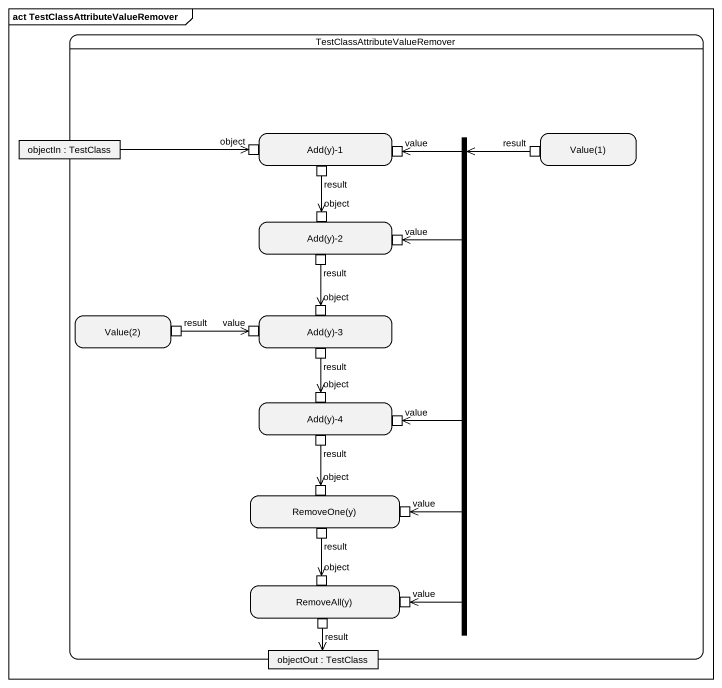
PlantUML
@startuml
mainframe act TestClassAttributeValueRemover
hide empty description
state "TestClassAttributeValueRemover" as TestClassAttributeValueRemov {
  state "objectIn : TestClass" as objectIn <<object>>
  state "Add(y)-1" as Add_y_1 {
    state "object" as object_ <<inputPin>>
    state value <<inputPin>>
    state "result" as result_2 <<outputPin>>
  }
  state fork1 <<fork>>
  state "Value(1)" as Value_1 {
    state result <<outputPin>>
  }
  state "Add(y)-2" as Add_y_2 {
    state "object" as object__2 <<inputPin>>
    state "value" as value_2 <<inputPin>>
    state "result" as result_3 <<outputPin>>
  }
  state "Value(2)" as Value_2 {
    state "result" as result_4 <<outputPin>>
  }
  state "Add(y)-3" as Add_y_3 {
    state "object" as object__3 <<inputPin>>
    state "value" as value_3 <<inputPin>>
    state "result" as result_5 <<outputPin>>
  }
  state "Add(y)-4" as Add_y_4 {
    state "object" as object__4 <<inputPin>>
    state "result" as result_6 <<outputPin>>
    state "value" as value_4 <<inputPin>>
  }
  state "RemoveOne(y)" as RemoveOne_y {
    state "object" as object__5 <<inputPin>>
    state "value" as value_5 <<inputPin>>
    state "result" as result_7 <<outputPin>>
  }
  state "RemoveAll(y)" as RemoveAll_y {
    state "object" as object__6 <<inputPin>>
    state "result" as result_8 <<outputPin>>
    state "value" as value_6 <<inputPin>>
  }
  state "objectOut : TestClass" as objectOut <<object>>
}
objectIn -right-> object_
fork1 -up-> value
fork1 -up-> value_2
fork1 -left-> value_4
fork1 --> value_5
fork1 --> value_6
result --> fork1
result_2 --> object__2
result_3 --> object__3
result_4 -right-> value_3
result_5 --> object__4
result_6 --> object__5
result_7 --> object__6
result_8 --> objectOut
@enduml
